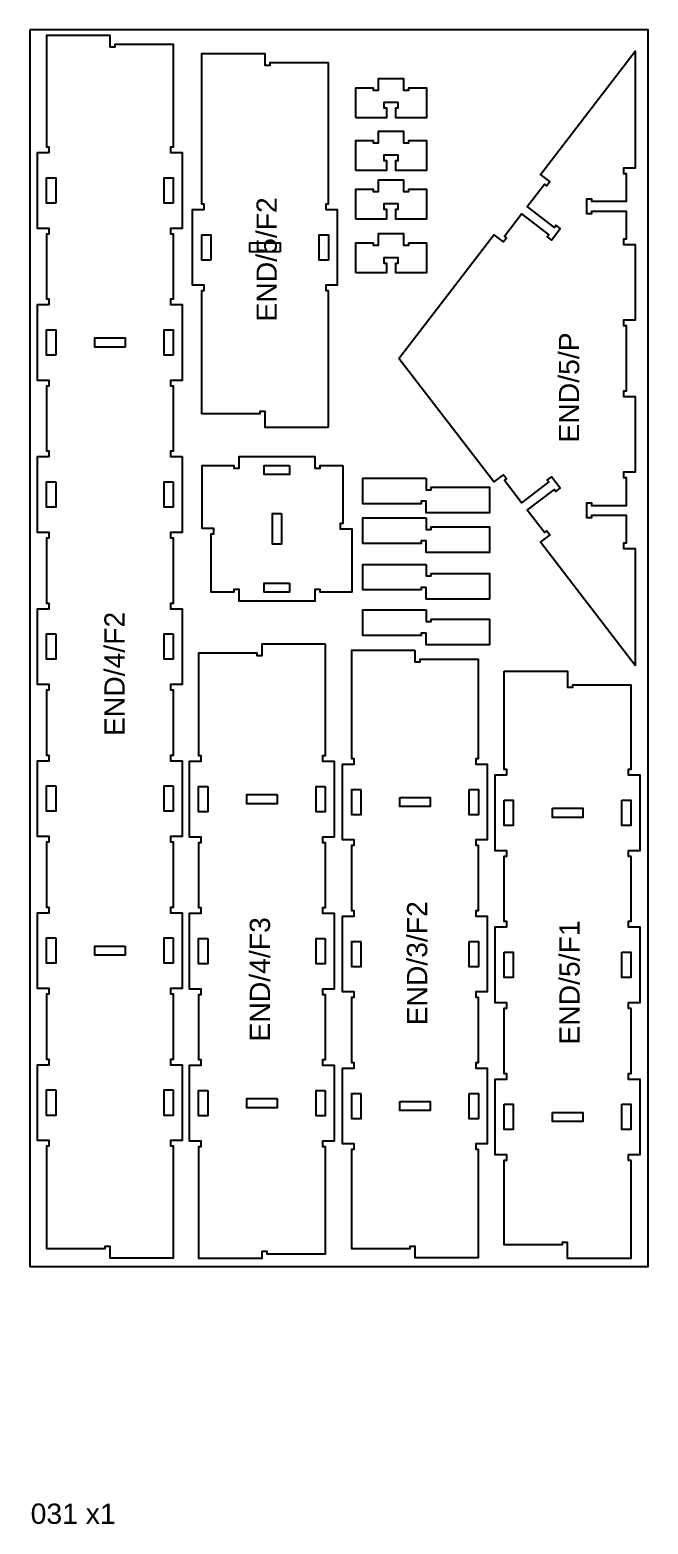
# Model space of a CAD drawing. Extents: x -5600 to 13230, y -11987 to 15775.
# Drawn here: x 3350 to 4570, y -5626 to -2678 of the extents above; entities that cross this region are included whole.
import ezdxf

# ---------------------------------------------------------------- set-up
doc = ezdxf.new("R2010")
doc.units = 0
doc.header["$MEASUREMENT"] = 0
for name, color, linetype in [('0_SHEET_BIRCHPLY_2440X1220', 1, 'CONTINUOUS'), ('1_ANYTOOL_1MMDEEP_INSIDE', 2, 'CONTINUOUS'), ('3_ANYTOOL_CUTTHROUGH_INSID', 4, 'CONTINUOUS'), ('6_ANYTOOL_CUTTHROUGH_OUTSI', 5, 'CONTINUOUS')]:
    doc.layers.add(name, color=color, linetype=linetype)

msp = doc.modelspace()

# ---------------------------------------------------------------- linework, layer by layer
at = {"layer": '0_SHEET_BIRCHPLY_2440X1220'}
msp.add_lwpolyline([(3350.4, -2677.8), (3350.4, -5117.8), (4570.4, -5117.8), (4570.4, -2677.8)], close=True, dxfattribs=at)
at = {"layer": '3_ANYTOOL_CUTTHROUGH_INSID'}
for points in [[(3401.4, -3019.7), (3383.4, -3019.7), (3383.4, -2969.7), (3401.4, -2969.7)], [(3633.4, -3019.7), (3615.4, -3019.7), (3615.4, -2969.7), (3633.4, -2969.7)], [(3707.4, -3131.9), (3689.4, -3131.9), (3689.4, -3081.9), (3707.4, -3081.9)], [(3844.4, -3115.9), (3784.4, -3115.9), (3784.4, -3097.9), (3844.4, -3097.9)], [(3401.4, -3319.7), (3383.4, -3319.7), (3383.4, -3269.7), (3401.4, -3269.7)], [(3633.4, -3319.7), (3615.4, -3319.7), (3615.4, -3269.7), (3633.4, -3269.7)], [(3538.4, -3303.7), (3478.4, -3303.7), (3478.4, -3285.7), (3538.4, -3285.7)], [(3862.9, -3537.3), (3862.9, -3555.3), (3812.9, -3555.3), (3812.9, -3537.3)], [(3401.4, -3569.7), (3401.4, -3619.7), (3383.4, -3619.7), (3383.4, -3569.7)], [(3633.4, -3569.7), (3633.4, -3619.7), (3615.4, -3619.7), (3615.4, -3569.7)], [(3846.9, -3632.3), (3846.9, -3692.3), (3828.9, -3692.3), (3828.9, -3632.3)], [(3862.9, -3769.3), (3862.9, -3787.3), (3812.9, -3787.3), (3812.9, -3769.3)], [(3401.4, -3869.7), (3401.4, -3919.7), (3383.4, -3919.7), (3383.4, -3869.7)], [(3633.4, -3869.7), (3633.4, -3919.7), (3615.4, -3919.7), (3615.4, -3869.7)], [(3401.4, -4169.7), (3401.4, -4219.7), (3383.4, -4219.7), (3383.4, -4169.7)], [(3633.4, -4169.7), (3633.4, -4219.7), (3615.4, -4219.7), (3615.4, -4169.7)], [(3701.4, -4170.8), (3701.4, -4220.8), (3683.4, -4220.8), (3683.4, -4170.8)], [(3838.4, -4186.8), (3838.4, -4204.8), (3778.4, -4204.8), (3778.4, -4186.8)], [(3933.4, -4170.8), (3933.4, -4220.8), (3915.4, -4220.8), (3915.4, -4170.8)], [(4003.4, -4176.4), (4003.4, -4226.4), (3985.4, -4226.4), (3985.4, -4176.4)], [(4217.4, -4176.4), (4235.4, -4176.4), (4235.4, -4226.4), (4217.4, -4226.4)], [(4080.4, -4192.4), (4140.4, -4192.4), (4140.4, -4210.4), (4080.4, -4210.4)], [(4286.4, -4197.8), (4304.4, -4197.8), (4304.4, -4247.8), (4286.4, -4247.8)], [(4381.4, -4213.8), (4441.4, -4213.8), (4441.4, -4231.8), (4381.4, -4231.8)], [(4518.4, -4197.8), (4536.4, -4197.8), (4536.4, -4247.8), (4518.4, -4247.8)], [(3401.4, -4469.7), (3401.4, -4519.7), (3383.4, -4519.7), (3383.4, -4469.7)], [(3633.4, -4469.7), (3633.4, -4519.7), (3615.4, -4519.7), (3615.4, -4469.7)], [(3701.4, -4470.8), (3701.4, -4520.8), (3683.4, -4520.8), (3683.4, -4470.8)], [(3933.4, -4470.8), (3933.4, -4520.8), (3915.4, -4520.8), (3915.4, -4470.8)], [(4003.4, -4476.4), (4003.4, -4526.4), (3985.4, -4526.4), (3985.4, -4476.4)], [(4217.4, -4476.4), (4235.4, -4476.4), (4235.4, -4526.4), (4217.4, -4526.4)], [(3538.4, -4485.7), (3538.4, -4503.7), (3478.4, -4503.7), (3478.4, -4485.7)], [(4286.4, -4497.8), (4304.4, -4497.8), (4304.4, -4547.8), (4286.4, -4547.8)], [(4518.4, -4497.8), (4536.4, -4497.8), (4536.4, -4547.8), (4518.4, -4547.8)], [(3401.4, -4769.7), (3401.4, -4819.7), (3383.4, -4819.7), (3383.4, -4769.7)], [(3633.4, -4769.7), (3633.4, -4819.7), (3615.4, -4819.7), (3615.4, -4769.7)], [(3701.4, -4770.8), (3701.4, -4820.8), (3683.4, -4820.8), (3683.4, -4770.8)], [(3933.4, -4770.8), (3933.4, -4820.8), (3915.4, -4820.8), (3915.4, -4770.8)], [(4003.4, -4776.4), (4003.4, -4826.4), (3985.4, -4826.4), (3985.4, -4776.4)], [(4217.4, -4776.4), (4235.4, -4776.4), (4235.4, -4826.4), (4217.4, -4826.4)], [(3838.4, -4786.8), (3838.4, -4804.8), (3778.4, -4804.8), (3778.4, -4786.8)], [(4080.4, -4792.4), (4140.4, -4792.4), (4140.4, -4810.4), (4080.4, -4810.4)], [(4286.4, -4797.8), (4304.4, -4797.8), (4304.4, -4847.8), (4286.4, -4847.8)], [(4518.4, -4797.8), (4536.4, -4797.8), (4536.4, -4847.8), (4518.4, -4847.8)], [(4381.4, -4813.8), (4441.4, -4813.8), (4441.4, -4831.8), (4381.4, -4831.8)]]:
    msp.add_lwpolyline(points, close=True, dxfattribs=at)
at = {"layer": '6_ANYTOOL_CUTTHROUGH_OUTSI'}
for points in [[(3651.1, -3519.9), (3651.1, -3669.4), (3628.1, -3669.4), (3628.1, -3679.9), (3633.1, -3679.9), (3633.1, -3809.4), (3628.1, -3809.4), (3628.1, -3819.9), (3651.1, -3819.9), (3651.1, -3969.4), (3628.1, -3969.4), (3628.1, -3979.9), (3633.1, -3979.9), (3633.1, -4109.4), (3628.1, -4109.4), (3628.1, -4119.9), (3651.1, -4119.9), (3651.1, -4269.4), (3628.1, -4269.4), (3628.1, -4279.9), (3633.1, -4279.9), (3633.1, -4409.4), (3628.1, -4409.4), (3628.1, -4419.9), (3651.1, -4419.9), (3651.1, -4569.4), (3628.1, -4569.4), (3628.1, -4579.9), (3633.1, -4579.9), (3633.1, -4709.4), (3628.1, -4709.4), (3628.1, -4719.9), (3651.1, -4719.9), (3651.1, -4869.4), (3628.1, -4869.4), (3628.1, -4879.9), (3633.1, -4879.9), (3633.1, -5101.4), (3508.6, -5101.4), (3508.6, -5078.4), (3498.1, -5078.4), (3498.1, -5083.4), (3383.6, -5083.4), (3383.6, -4879.9), (3388.6, -4879.9), (3388.6, -4869.4), (3365.6, -4869.4), (3365.6, -4719.9), (3388.6, -4719.9), (3388.6, -4709.4), (3383.6, -4709.4), (3383.6, -4579.9), (3388.6, -4579.9), (3388.6, -4569.4), (3365.6, -4569.4), (3365.6, -4419.9), (3388.6, -4419.9), (3388.6, -4409.4), (3383.6, -4409.4), (3383.6, -4279.9), (3388.6, -4279.9), (3388.6, -4269.4), (3365.6, -4269.4), (3365.6, -4119.9), (3388.6, -4119.9), (3388.6, -4109.4), (3383.6, -4109.4), (3383.6, -3979.9), (3388.6, -3979.9), (3388.6, -3969.4), (3365.6, -3969.4), (3365.6, -3819.9), (3388.6, -3819.9), (3388.6, -3809.4), (3383.6, -3809.4), (3383.6, -3679.9), (3388.6, -3679.9), (3388.6, -3669.4), (3365.6, -3669.4), (3365.6, -3519.9), (3388.6, -3519.9), (3388.6, -3509.4), (3383.6, -3509.4), (3383.6, -3379.9), (3388.6, -3379.9), (3388.6, -3369.4), (3365.6, -3369.4), (3365.6, -3219.9), (3388.6, -3219.9), (3388.6, -3209.4), (3383.6, -3209.4), (3383.6, -3079.9), (3388.6, -3079.9), (3388.6, -3069.4), (3365.6, -3069.4), (3365.6, -2919.9), (3388.6, -2919.9), (3388.6, -2909.4), (3383.6, -2909.4), (3383.6, -2687.9), (3508.1, -2687.9), (3508.1, -2710.9), (3518.6, -2710.9), (3518.6, -2705.9), (3633.1, -2705.9), (3633.1, -2909.4), (3628.1, -2909.4), (3628.1, -2919.9), (3651.1, -2919.9), (3651.1, -3069.4), (3628.1, -3069.4), (3628.1, -3079.9), (3633.1, -3079.9), (3633.1, -3209.4), (3628.1, -3209.4), (3628.1, -3219.9), (3651.1, -3219.9), (3651.1, -3369.4), (3628.1, -3369.4), (3628.1, -3379.9), (3633.1, -3379.9), (3633.1, -3509.4), (3628.1, -3509.4), (3628.1, -3519.9)], [(3939.2, -3462.5), (3814.7, -3462.5), (3814.7, -3430.5), (3804.2, -3430.5), (3804.2, -3435.5), (3689.7, -3435.5), (3689.6, -3192.1), (3694.6, -3192.1), (3694.6, -3181.6), (3671.6, -3181.6), (3671.6, -3032.1), (3694.6, -3032.1), (3694.6, -3021.6), (3689.6, -3021.6), (3689.6, -2724.2), (3814.1, -2724.2), (3814.1, -2747.2), (3824.6, -2747.2), (3824.6, -2742.2), (3939.1, -2742.2), (3939.1, -3021.6), (3934.1, -3021.6), (3934.1, -3032.1), (3957.1, -3032.1), (3957.1, -3181.6), (3934.1, -3181.6), (3934.1, -3192.1), (3939.1, -3192.1)], [(4078.7, -3326), (4266.2, -3082.3), (4284.4, -3096.3), (4290.8, -3088), (4286.9, -3084.9), (4320.7, -3040.9), (4374.2, -3082.1), (4371.2, -3086), (4379.5, -3092.4), (4396.9, -3069.8), (4388.5, -3063.4), (4385.5, -3067.4), (4332, -3026.3), (4365.8, -2982.3), (4369.8, -2985.3), (4376.2, -2977), (4358, -2963), (4545.1, -2719.7), (4545.1, -2950.7), (4522.1, -2950.7), (4522.1, -2961.2), (4527.1, -2961.2), (4527.1, -3016.7), (4459.6, -3016.7), (4459.6, -3011.7), (4449.1, -3011.7), (4449.1, -3040.2), (4459.6, -3040.2), (4459.6, -3035.2), (4527.1, -3035.2), (4527.1, -3090.7), (4522.1, -3090.7), (4522.1, -3101.2), (4545.1, -3101.2), (4545.1, -3250.7), (4522.1, -3250.7), (4522.1, -3261.2), (4527.1, -3261.2), (4527.1, -3390.7), (4522.1, -3390.7), (4522.1, -3401.2), (4545.1, -3401.2), (4545.1, -3550.7), (4522.1, -3550.7), (4522.1, -3561.2), (4527.1, -3561.2), (4527.1, -3616.7), (4459.6, -3616.7), (4459.6, -3611.7), (4449.1, -3611.7), (4449.1, -3640.2), (4459.6, -3640.2), (4459.6, -3635.2), (4527.1, -3635.2), (4527.1, -3690.7), (4522.1, -3690.7), (4522.1, -3701.2), (4545.1, -3701.2), (4545.1, -3932.2), (4358, -3688.9), (4376.2, -3674.9), (4369.8, -3666.6), (4365.8, -3669.7), (4332, -3625.7), (4385.5, -3584.5), (4388.5, -3588.5), (4396.9, -3582.1), (4379.5, -3559.5), (4371.2, -3565.9), (4374.2, -3569.8), (4320.7, -3611), (4286.9, -3567), (4290.8, -3564), (4284.4, -3555.6), (4266.2, -3569.7)], [(3993.4, -2851.3), (3993.4, -2791.8), (4027.9, -2791.8), (4027.9, -2796.8), (4038.4, -2796.8), (4038.4, -2773.8), (4087.9, -2773.8), (4087.9, -2796.8), (4098.4, -2796.8), (4098.4, -2791.8), (4132.9, -2791.8), (4132.9, -2851.3), (4072.4, -2851.3), (4072.4, -2831.8), (4077.4, -2831.8), (4077.4, -2821.3), (4048.9, -2821.3), (4048.9, -2831.8), (4053.9, -2831.8), (4053.9, -2851.3)], [(3993.4, -2955.3), (3993.4, -2895.8), (4027.9, -2895.8), (4027.9, -2900.8), (4038.4, -2900.8), (4038.4, -2877.8), (4087.9, -2877.8), (4087.9, -2900.8), (4098.4, -2900.8), (4098.4, -2895.8), (4132.9, -2895.8), (4132.9, -2955.3), (4072.4, -2955.3), (4072.4, -2935.8), (4077.4, -2935.8), (4077.4, -2925.3), (4048.9, -2925.3), (4048.9, -2935.8), (4053.9, -2935.8), (4053.9, -2955.3)], [(3993.4, -3051.3), (3993.4, -2991.8), (4027.9, -2991.8), (4027.9, -2996.8), (4038.4, -2996.8), (4038.4, -2973.8), (4087.9, -2973.8), (4087.9, -2996.8), (4098.4, -2996.8), (4098.4, -2991.8), (4132.9, -2991.8), (4132.9, -3051.3), (4072.4, -3051.3), (4072.4, -3031.8), (4077.4, -3031.8), (4077.4, -3021.3), (4048.9, -3021.3), (4048.9, -3031.8), (4053.9, -3031.8), (4053.9, -3051.3)], [(3939.4, -3131.9), (3921.4, -3131.9), (3921.4, -3081.9), (3939.4, -3081.9)], [(3993.4, -3157.3), (3993.4, -3097.8), (4027.9, -3097.8), (4027.9, -3102.8), (4038.4, -3102.8), (4038.4, -3079.8), (4087.9, -3079.8), (4087.9, -3102.8), (4098.4, -3102.8), (4098.4, -3097.8), (4132.9, -3097.8), (4132.9, -3157.3), (4072.4, -3157.3), (4072.4, -3137.8), (4077.4, -3137.8), (4077.4, -3127.3), (4048.9, -3127.3), (4048.9, -3137.8), (4053.9, -3137.8), (4053.9, -3157.3)], [(3967.7, -3537.5), (3967.7, -3652), (3962.7, -3652), (3962.7, -3662.5), (3985.7, -3662.5), (3985.7, -3787), (3923.2, -3787), (3923.2, -3782), (3912.7, -3782), (3912.7, -3805), (3763.2, -3805), (3763.2, -3782), (3752.7, -3782), (3752.7, -3787), (3708.2, -3787), (3708.2, -3672.5), (3713.2, -3672.5), (3713.2, -3662), (3690.2, -3662), (3690.2, -3537.5), (3752.7, -3537.5), (3752.7, -3542.5), (3763.2, -3542.5), (3763.2, -3519.5), (3912.7, -3519.5), (3912.7, -3542.5), (3923.2, -3542.5), (3923.2, -3537.5)], [(4132.5, -3562.4), (4132.5, -3585.4), (4142.5, -3585.4), (4142.5, -3580.4), (4257.5, -3580.4), (4257.5, -3631), (4132.5, -3631), (4132.5, -3608), (4122.5, -3608), (4122.5, -3613), (4007.5, -3613), (4007.5, -3562.4)], [(4132.5, -3640.4), (4132.5, -3663.4), (4142.5, -3663.4), (4142.5, -3658.4), (4257.5, -3658.4), (4257.5, -3709), (4132.5, -3709), (4132.5, -3686), (4122.5, -3686), (4122.5, -3691), (4007.5, -3691), (4007.5, -3640.4)], [(4132.5, -3732.4), (4132.5, -3755.4), (4142.5, -3755.4), (4142.5, -3750.4), (4257.5, -3750.4), (4257.5, -3801), (4132.5, -3801), (4132.5, -3778), (4122.5, -3778), (4122.5, -3783), (4007.5, -3783), (4007.5, -3732.4)], [(4132.5, -3822.4), (4132.5, -3845.4), (4142.5, -3845.4), (4142.5, -3840.4), (4257.5, -3840.4), (4257.5, -3891), (4132.5, -3891), (4132.5, -3868), (4122.5, -3868), (4122.5, -3873), (4007.5, -3873), (4007.5, -3822.4)], [(3933.1, -3889), (3933.1, -4110.5), (3928.1, -4110.5), (3928.1, -4121), (3951.1, -4121), (3951.1, -4270.5), (3928.1, -4270.5), (3928.1, -4281), (3933.1, -4281), (3933.1, -4410.5), (3928.1, -4410.5), (3928.1, -4421), (3951.1, -4421), (3951.1, -4570.5), (3928.1, -4570.5), (3928.1, -4581), (3933.1, -4581), (3933.1, -4710.5), (3928.1, -4710.5), (3928.1, -4721), (3951.1, -4721), (3951.1, -4870.5), (3928.1, -4870.5), (3928.1, -4881), (3933.1, -4881), (3933.1, -5093.5), (3818.6, -5093.5), (3818.6, -5088.5), (3808.1, -5088.5), (3808.1, -5102.5), (3683.6, -5102.5), (3683.6, -4881), (3688.6, -4881), (3688.6, -4870.5), (3665.6, -4870.5), (3665.6, -4721), (3688.6, -4721), (3688.6, -4710.5), (3683.6, -4710.5), (3683.6, -4581), (3688.6, -4581), (3688.6, -4570.5), (3665.6, -4570.5), (3665.6, -4421), (3688.6, -4421), (3688.6, -4410.5), (3683.6, -4410.5), (3683.6, -4281), (3688.6, -4281), (3688.6, -4270.5), (3665.6, -4270.5), (3665.6, -4121), (3688.6, -4121), (3688.6, -4110.5), (3683.6, -4110.5), (3683.6, -3907), (3798.1, -3907), (3798.1, -3912), (3808.6, -3912), (3808.6, -3889)], [(4110.1, -3901.7), (4110.1, -3924.7), (4120.6, -3924.7), (4120.6, -3919.7), (4235.1, -3919.7), (4235.1, -4116.2), (4230.1, -4116.2), (4230.1, -4126.7), (4253.1, -4126.7), (4253.1, -4276.2), (4230.1, -4276.2), (4230.1, -4286.7), (4235.1, -4286.7), (4235.1, -4416.2), (4230.1, -4416.2), (4230.1, -4426.7), (4253.1, -4426.7), (4253.1, -4576.2), (4230.1, -4576.2), (4230.1, -4586.7), (4235.1, -4586.7), (4235.1, -4716.2), (4230.1, -4716.2), (4230.1, -4726.7), (4253.1, -4726.7), (4253.1, -4876.2), (4230.1, -4876.2), (4230.1, -4886.7), (4235.1, -4886.7), (4235.1, -5101.2), (4110.6, -5101.2), (4110.6, -5078.2), (4100.1, -5078.2), (4100.1, -5083.2), (3985.6, -5083.2), (3985.6, -4886.7), (3990.6, -4886.7), (3990.6, -4876.2), (3967.6, -4876.2), (3967.6, -4726.7), (3990.6, -4726.7), (3990.6, -4716.2), (3985.6, -4716.2), (3985.6, -4586.7), (3990.6, -4586.7), (3990.6, -4576.2), (3967.6, -4576.2), (3967.6, -4426.7), (3990.6, -4426.7), (3990.6, -4416.2), (3985.6, -4416.2), (3985.6, -4286.7), (3990.6, -4286.7), (3990.6, -4276.2), (3967.6, -4276.2), (3967.6, -4126.7), (3990.6, -4126.7), (3990.6, -4116.2), (3985.6, -4116.2), (3985.6, -3901.7)], [(4286.6, -3943), (4411.1, -3943), (4411.1, -3975), (4421.6, -3975), (4421.6, -3970), (4536.1, -3970), (4536.1, -4137.5), (4531.1, -4137.5), (4531.1, -4148), (4554.1, -4148), (4554.1, -4297.5), (4531.1, -4297.5), (4531.1, -4308), (4536.1, -4308), (4536.1, -4437.5), (4531.1, -4437.5), (4531.1, -4448), (4554.1, -4448), (4554.1, -4597.5), (4531.1, -4597.5), (4531.1, -4608), (4536.1, -4608), (4536.1, -4737.5), (4531.1, -4737.5), (4531.1, -4748), (4554.1, -4748), (4554.1, -4897.5), (4531.1, -4897.5), (4531.1, -4908), (4536.1, -4908), (4536.1, -5102.5), (4411.6, -5102.5), (4411.6, -5070.5), (4401.1, -5070.5), (4401.1, -5075.5), (4286.6, -5075.5), (4286.6, -4908), (4291.6, -4908), (4291.6, -4897.5), (4268.6, -4897.5), (4268.6, -4748), (4291.6, -4748), (4291.6, -4737.5), (4286.6, -4737.5), (4286.6, -4608), (4291.6, -4608), (4291.6, -4597.5), (4268.6, -4597.5), (4268.6, -4448), (4291.6, -4448), (4291.6, -4437.5), (4286.6, -4437.5), (4286.6, -4308), (4291.6, -4308), (4291.6, -4297.5), (4268.6, -4297.5), (4268.6, -4148), (4291.6, -4148), (4291.6, -4137.5), (4286.6, -4137.5)]]:
    msp.add_lwpolyline(points, close=True, dxfattribs=at)

# ---------------------------------------------------------------- texts
at = {"layer": '0_SHEET_BIRCHPLY_2440X1220', "insert": (3351.9, -5585.8), "char_height": 40, "width": 194.217, "attachment_point": 1}
msp.add_mtext('\\fArial;031 x1', dxfattribs=at)
at = {"layer": '1_ANYTOOL_1MMDEEP_INSIDE', "char_height": 40, "attachment_point": 1, "rotation": 90}
for s, insert, width in [('\\fArial;END/5/F2', (3797.6, -3253.3), 275.663), ('\\fArial;END/5/P', (4394.3, -3492.1), 248.434), ('\\fArial;END/4/F2', (3497.4, -4071.3), 275.663), ('\\fArial;END/3/F2', (4094.5, -4642.3), 275.663), ('\\fArial;END/4/F3', (3784.3, -4674), 276.386), ('\\fArial;END/5/F1', (4395.2, -4680.3), 268.675)]:
    msp.add_mtext(s, dxfattribs=dict(at, insert=insert, width=width))

doc.saveas('drawing.dxf')
